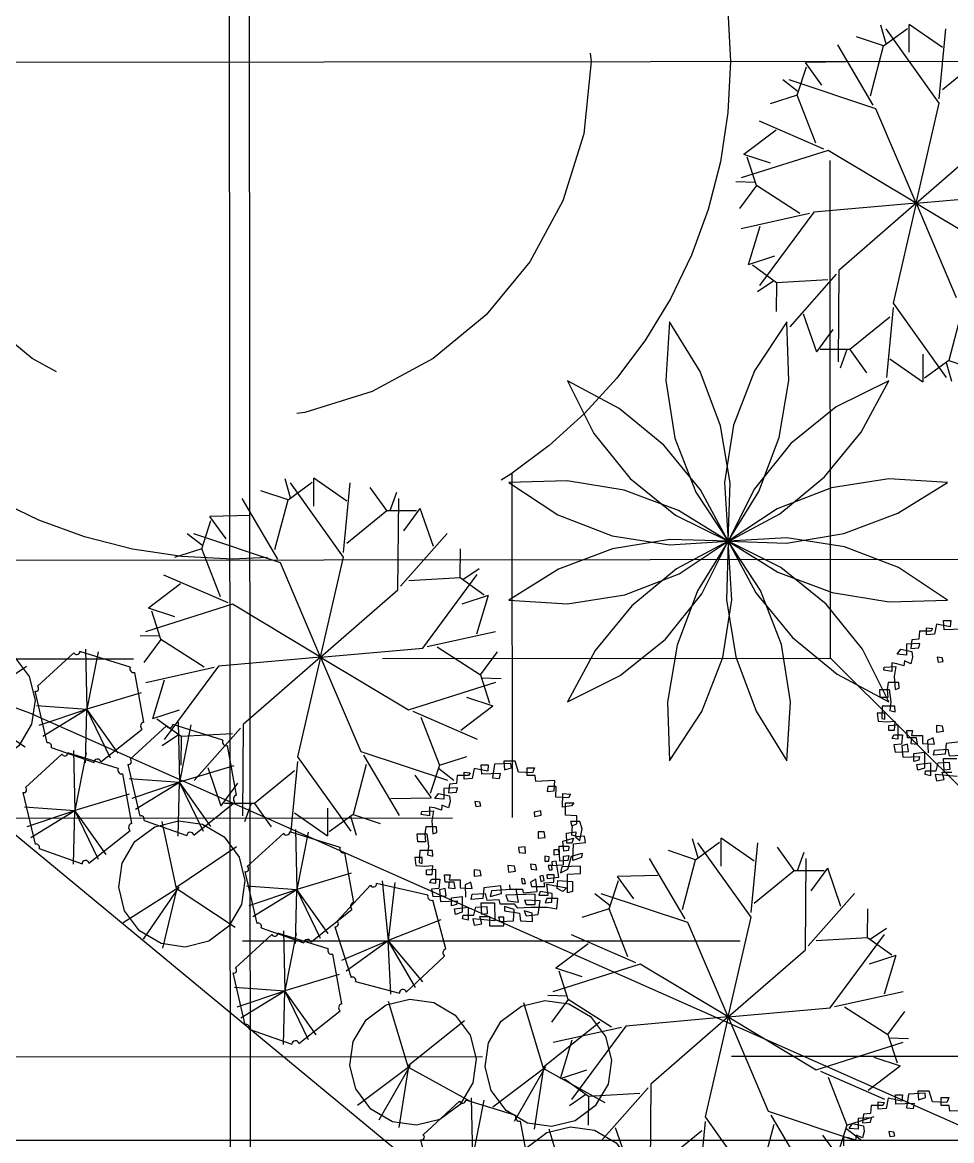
# Model space of a CAD drawing. Header units: millimetres. Extents: x 14950 to 15746, y 1103 to 1809.
# Drawn here: x 15441.23 to 15445.9, y 1471.96 to 1477.58 of the extents above; entities that cross this region are included whole.
import ezdxf
from ezdxf.xclip import XClip

# ---------------------------------------------------------------- set-up
doc = ezdxf.new("R2010")
doc.units = ezdxf.units.MM
doc.header["$LTSCALE"] = 10
doc.header["$MEASUREMENT"] = 0
doc.header["$XCLIPFRAME"] = 2
for name, pattern in [('CENTER', [2, 1.25, -0.25, 0.25, -0.25]), ('DASHED2', [0.375, 0.25, -0.125]), ('HIDDEN', [0.375, 0.25, -0.125])]:
    doc.linetypes.add(name, pattern=pattern)
for name, color, linetype in [('TN-CABL', 4, 'Continuous'), ('TZ-BASE', 253, 'Continuous'), ('TZ-CABL', 4, 'Continuous')]:
    doc.layers.add(name, color=color, linetype=linetype)
doc.linetypes.add('ZIGZAG', pattern='A,0.0001,-0.2,[131,ltypeshp.shx,S=0.2,R=0,X=-0.2,Y=0],-0.4,[131,ltypeshp.shx,S=0.2,R=180,X=0.2,Y=0],-0.2', length=0.8001)

# ---------------------------------------------------------------- blocks, each defined once
blk = doc.blocks.new('JD-DGHCDGH7DFXH')
at = {"layer": 'TZ-BASE'}
for p, q in [((404.9323, 7.355), (404.9446, -6.6411)), ((405.0322, 7.3551), (405.0446, -6.641)), ((396.7644, 2.3519), (408.3187, -7.2141)), ((408.2373, 0.4471), (408.2098, 0.5419)), ((408.2241, 0.4374), (408.3452, 0.5254)), ((408.5031, 0.149), (408.2365, 0.5224)), ((408.3534, 0.4056), (408.3534, 0.5454)), ((408.5195, 0.4296), (408.3534, 0.5454)), ((408.5031, 0.172), (408.5366, 0.5224)), ((408.2241, 0.4374), (408.0879, 0.4829)), ((408.1726, 0.1396), (407.9937, 0.4428)), ((408.1583, 0.1872), (408.2241, 0.4374)), ((408.0345, 0.3576), (407.832, 0.3537)), ((407.9141, 0.2406), (407.832, 0.3537)), ((408.5195, 0.2189), (408.7198, 0.3827)), ((407.7908, 0.1903), (407.8371, 0.3327)), ((407.7959, 0.2059), (407.7179, 0.2665)), ((408.1861, 0.1211), (407.7509, 0.2664)), ((407.7908, 0.1903), (407.6539, 0.1471)), ((407.8846, -0.0508), (407.7908, 0.1903)), ((408.3877, -0.3529), (408.1861, 0.1211)), ((408.3877, -0.3529), (408.5031, 0.149)), ((407.9242, -0.0809), (407.6012, 0.0593)), ((407.6843, 0.0143), (407.5228, -0.1078)), ((408.3877, -0.3529), (408.7761, -0.0147)), ((407.946, -0.088), (407.5085, -0.2261)), ((407.6557, -0.151), (407.5228, -0.1078)), ((408.3877, -0.3529), (407.946, -0.088)), ((407.5855, -0.2643), (407.5393, -0.1219)), ((407.5804, -0.2487), (407.4818, -0.2455)), ((407.5855, -0.2643), (407.5002, -0.3797)), ((407.8031, -0.4041), (407.5855, -0.2643)), ((408.3877, -0.3529), (408.9007, -0.3076)), ((408.3877, -0.3529), (407.8747, -0.3982)), ((408.3877, -0.3529), (407.9993, -0.691)), ((408.3877, -0.3529), (408.2722, -0.8548)), ((408.3877, -0.3529), (408.5893, -0.8268)), ((408.3877, -0.3529), (408.8293, -0.6178)), ((407.8528, -0.4053), (407.5092, -0.4817)), ((407.8747, -0.3982), (407.6019, -0.7671)), ((407.6028, -0.4692), (407.5439, -0.663)), ((407.6769, -0.6198), (407.5439, -0.663)), ((407.6866, -0.7527), (407.5655, -0.6647)), ((407.9857, -0.7096), (407.7527, -0.9734)), ((407.9993, -0.691), (407.9955, -1.1498)), ((407.6734, -0.743), (407.5917, -0.7985)), ((407.6866, -0.7527), (407.6854, -0.8962)), ((407.9449, -0.7379), (407.6866, -0.7527)), ((408.2722, -0.8777), (408.2387, -1.2282)), ((408.2722, -0.8548), (408.5388, -1.2282)), ((408.6171, -0.893), (408.5513, -1.1431)), ((407.8211, -0.9084), (407.8874, -1.0997)), ((408.2558, -0.9247), (408.0555, -1.0884)), ((407.9695, -0.9866), (407.8874, -1.0997)), ((408.0555, -1.0884), (407.9058, -1.0884)), ((408.0391, -1.0884), (408.0056, -1.1813)), ((408.0555, -1.0884), (408.1389, -1.2052)), ((408.4219, -1.1114), (408.4219, -1.2511)), ((408.2558, -1.1353), (408.4219, -1.2511)), ((408.5513, -1.1431), (408.4302, -1.2311)), ((408.538, -1.1528), (408.5655, -1.2476)), ((408.5513, -1.1431), (408.6874, -1.1886)), ((405.2467, -1.833), (405.2193, -1.7382)), ((405.3628, -1.8744), (405.3628, -1.7347)), ((405.5289, -1.8505), (405.3628, -1.7347)), ((405.2335, -1.8427), (405.0973, -1.7972)), ((405.2335, -1.8427), (405.3546, -1.7547)), ((405.5125, -2.131), (405.2459, -1.7576)), ((405.5125, -2.108), (405.546, -1.7576)), ((405.7292, -1.8974), (405.6458, -1.7806)), ((405.182, -2.1404), (405.0031, -1.8372)), ((405.1677, -2.0928), (405.2335, -1.8427)), ((405.7456, -1.8974), (405.7791, -1.8045)), ((405.7855, -2.2947), (405.7893, -1.836)), ((305.266, -2.2327), (699.9341, -1.8847)), ((405.5289, -2.0611), (405.7292, -1.8974)), ((405.7292, -1.8974), (405.8789, -1.8974)), ((405.8152, -1.9992), (405.8974, -1.8861)), ((405.9637, -2.0774), (405.8974, -1.8861)), ((404.8002, -2.0898), (404.8465, -1.9474)), ((405.0439, -1.9224), (404.8414, -1.9263)), ((404.9235, -2.0394), (404.8414, -1.9263)), ((404.8053, -2.0741), (404.7273, -2.0136)), ((405.1955, -2.159), (404.7603, -2.0136)), ((405.799, -2.2762), (406.0321, -2.0124)), ((404.8002, -2.0898), (404.6633, -2.133)), ((404.894, -2.3308), (404.8002, -2.0898)), ((405.3971, -2.6329), (405.5125, -2.131)), ((406.0981, -2.2331), (406.0993, -2.0896)), ((405.3971, -2.6329), (405.1955, -2.159)), ((406.1114, -2.2428), (406.1931, -2.1873)), ((404.9336, -2.3609), (404.6106, -2.2208)), ((405.8399, -2.2478), (406.0981, -2.2331)), ((405.9101, -2.5876), (406.1828, -2.2187)), ((406.0981, -2.2331), (406.2192, -2.3211)), ((404.6937, -2.2657), (404.5322, -2.3879)), ((405.3971, -2.6329), (405.7855, -2.2947)), ((406.1079, -2.366), (406.2408, -2.3228)), ((406.182, -2.5166), (406.2408, -2.3228)), ((404.9554, -2.368), (404.5179, -2.5062)), ((404.6651, -2.4311), (404.5322, -2.3879)), ((404.5949, -2.5443), (404.5487, -2.402)), ((405.3971, -2.6329), (404.9554, -2.368)), ((408.4905, -2.4675), (408.4804, -2.5181)), ((408.5588, -2.4819), (408.4905, -2.4675)), ((408.5259, -2.4494), (408.5613, -2.4494)), ((408.5285, -2.4964), (408.5259, -2.4494)), ((408.5613, -2.4494), (408.5588, -2.4819)), ((404.5899, -2.5287), (404.4912, -2.5256)), ((405.932, -2.5805), (406.2756, -2.5041)), ((408.4045, -2.5036), (408.402, -2.5434)), ((408.4627, -2.5036), (408.4045, -2.5036)), ((408.4399, -2.4855), (408.4703, -2.4892)), ((408.4399, -2.5217), (408.4399, -2.4855)), ((408.4804, -2.5181), (408.4399, -2.5217)), ((408.4703, -2.4892), (408.4627, -2.5036)), ((408.622, -2.4928), (408.5285, -2.4964)), ((404.5949, -2.5443), (404.5096, -2.6597)), ((404.8125, -2.6842), (404.5949, -2.5443)), ((405.9816, -2.5816), (406.1992, -2.7215)), ((408.407, -2.5651), (408.3387, -2.5687)), ((408.3387, -2.5687), (408.3387, -2.6229)), ((408.3666, -2.547), (408.3615, -2.5904)), ((408.402, -2.5434), (408.3666, -2.547)), ((408.402, -2.5867), (408.407, -2.5651)), ((404.1573, -2.6112), (403.9746, -2.7787)), ((404.4402, -2.6832), (404.1886, -2.605)), ((404.2166, -2.5929), (404.2233, -2.8942)), ((404.2802, -2.6061), (404.2233, -2.8942)), ((405.3971, -2.6329), (404.8841, -2.6782)), ((405.3971, -2.6329), (405.0087, -2.9711)), ((405.3971, -2.6329), (405.2816, -3.1348)), ((405.3971, -2.6329), (405.9101, -2.5876)), ((405.3971, -2.6329), (405.5987, -3.1068)), ((405.3971, -2.6329), (405.8387, -2.8978)), ((406.1992, -2.7215), (406.2846, -2.6061)), ((408.2932, -2.6193), (408.3109, -2.594)), ((408.3387, -2.6229), (408.2932, -2.6193)), ((408.3109, -2.594), (408.3666, -2.6048)), ((408.3615, -2.5904), (408.402, -2.5867)), ((408.3691, -2.6337), (408.3615, -2.6663)), ((408.3666, -2.6048), (408.3691, -2.6337)), ((408.5183, -2.6373), (408.493, -2.6337)), ((408.493, -2.6337), (408.4981, -2.659)), ((408.5234, -2.6554), (408.5183, -2.6373)), ((403.6199, -2.8813), (403.9205, -2.6783)), ((404.8622, -2.6853), (404.5186, -2.7618)), ((404.8841, -2.6782), (404.6113, -3.0472)), ((408.2249, -2.6988), (408.2275, -2.6843)), ((408.2275, -2.6843), (408.2856, -2.6807)), ((408.2907, -2.6663), (408.2654, -2.6627)), ((408.2654, -2.6627), (408.2654, -2.706)), ((408.2856, -2.6807), (408.278, -2.7313)), ((408.3261, -2.6771), (408.2907, -2.6663)), ((408.3286, -2.6518), (408.3261, -2.6771)), ((408.3615, -2.6663), (408.3286, -2.6518)), ((408.4981, -2.659), (408.5234, -2.6554)), ((404.5096, -2.9599), (404.4637, -2.7101)), ((404.6122, -2.7493), (404.5533, -2.9431)), ((406.1992, -2.7215), (406.2455, -2.8639)), ((406.2043, -2.7371), (406.303, -2.7403)), ((408.2654, -2.706), (408.2249, -2.6988)), ((408.278, -2.7313), (408.2831, -2.7964)), ((403.9623, -2.8047), (404.023, -3.0646)), ((405.8387, -2.8978), (406.2762, -2.7597)), ((408.2047, -2.7964), (408.2527, -2.7964)), ((408.2072, -2.8362), (408.2047, -2.7964)), ((408.2477, -2.7602), (408.2426, -2.7964)), ((408.2426, -2.7964), (408.2452, -2.8362)), ((408.3008, -2.7602), (408.2477, -2.7602)), ((408.2527, -2.7964), (408.2603, -2.8578)), ((408.2831, -2.7964), (408.3033, -2.7892)), ((408.3033, -2.7892), (408.3008, -2.7602)), ((404.4959, -2.8124), (404.2233, -2.8942)), ((406.129, -2.8348), (406.262, -2.878)), ((408.2452, -2.8362), (408.2072, -2.8362)), ((408.2603, -2.8578), (408.2553, -2.9012)), ((403.6223, -2.8916), (403.9133, -3.0833)), ((403.9344, -2.9129), (422.6982, -11.2342)), ((403.9701, -2.8762), (404.2233, -2.8942)), ((403.9841, -2.9748), (404.2233, -2.8942)), ((404.0017, -3.0303), (404.2233, -2.8942)), ((404.2163, -3.1649), (404.2233, -2.8942)), ((404.3801, -3.116), (404.2233, -2.8942)), ((404.3426, -3.1413), (404.2233, -2.8942)), ((404.6863, -2.8999), (404.5533, -2.9431)), ((405.8606, -2.9049), (406.1835, -3.0451)), ((406.1005, -3.0001), (406.262, -2.878)), ((408.192, -2.9157), (408.1971, -2.9554)), ((408.23, -2.9157), (408.192, -2.9157)), ((408.2173, -2.8795), (408.2148, -2.941)), ((408.2806, -2.8795), (408.2173, -2.8795)), ((408.23, -2.9446), (408.23, -2.9157)), ((408.2553, -2.9012), (408.2831, -2.9084)), ((408.2831, -2.9084), (408.2806, -2.8795)), ((404.696, -3.0327), (404.5749, -2.9448)), ((404.9061, -3.0506), (404.6545, -2.9725)), ((404.6825, -2.9604), (404.6892, -3.2617)), ((404.7461, -2.9736), (404.6892, -3.2617)), ((405.0087, -2.9711), (405.0049, -3.4299)), ((405.9001, -2.935), (405.994, -3.1761)), ((408.1971, -2.9554), (408.2426, -2.959)), ((408.2148, -2.941), (408.23, -2.9446)), ((408.2426, -2.959), (408.2806, -2.9554)), ((408.2502, -2.9771), (408.2957, -2.9735)), ((408.2502, -3.0024), (408.2502, -2.9771)), ((408.2806, -2.9554), (408.278, -3.0024)), ((408.2957, -2.9735), (408.2957, -3.0458)), ((408.5209, -2.9807), (408.4905, -2.9771)), ((408.4905, -2.9771), (408.4905, -3.0097)), ((404.294, -3.1598), (404.5003, -2.9947)), ((404.6232, -2.9787), (404.4405, -3.1462)), ((404.6828, -3.0231), (404.6011, -3.0786)), ((404.696, -3.0327), (404.6949, -3.1763)), ((404.9543, -3.018), (404.696, -3.0327)), ((404.9952, -2.9897), (404.7621, -3.2535)), ((408.278, -3.0024), (408.2502, -3.0024)), ((408.2679, -3.0422), (408.2755, -3.0241)), ((408.2755, -3.0241), (408.3185, -3.0241)), ((408.3185, -3.0241), (408.3135, -3.0711)), ((408.3413, -3.0024), (408.3691, -3.0024)), ((408.3438, -3.0386), (408.3413, -3.0024)), ((408.3691, -3.0024), (408.364, -3.0277)), ((408.364, -3.0277), (408.4197, -3.0277)), ((408.4197, -3.0277), (408.4197, -3.0675)), ((408.4905, -3.0097), (408.5259, -3.006)), ((408.5259, -3.006), (408.5209, -2.9807)), ((404.0444, -3.0866), (404.2591, -3.1627)), ((404.9755, -3.3274), (404.9296, -3.0776)), ((408.2957, -3.0458), (408.2679, -3.0422)), ((408.3135, -3.0711), (408.2755, -3.0747)), ((408.2755, -3.0747), (408.2831, -3.1109)), ((408.3438, -3.0711), (408.316, -3.0783)), ((408.316, -3.0783), (408.321, -3.1362)), ((408.3893, -3.0386), (408.3438, -3.0386)), ((408.3489, -3.1072), (408.3438, -3.0711)), ((408.364, -3.035), (408.3615, -3.0675)), ((408.3615, -3.0675), (408.3944, -3.0711)), ((408.3944, -3.0711), (408.3893, -3.0386)), ((408.4197, -3.0675), (408.4804, -3.0711)), ((408.4728, -3.0386), (408.445, -3.053)), ((408.445, -3.053), (408.4475, -3.1145)), ((408.4804, -3.0711), (408.4728, -3.0386)), ((408.5386, -3.0675), (408.5335, -3.1217)), ((408.6246, -3.0566), (408.5386, -3.0675)), ((404.0971, -3.1201), (403.9144, -3.2876)), ((404.3801, -3.1921), (404.1284, -3.1139)), ((404.1564, -3.1018), (404.1631, -3.4031)), ((404.22, -3.115), (404.1631, -3.4031)), ((405.2816, -3.1348), (405.5482, -3.5082)), ((405.5987, -3.1068), (406.0338, -3.2522)), ((405.6122, -3.1254), (405.7911, -3.4286)), ((405.994, -3.1761), (406.1308, -3.1329)), ((408.2831, -3.1109), (408.3489, -3.1072)), ((408.321, -3.1362), (408.4045, -3.1325)), ((408.3767, -3.1181), (408.4298, -3.1109)), ((408.3767, -3.1579), (408.3767, -3.1181)), ((408.4045, -3.1325), (408.402, -3.1506)), ((408.4298, -3.1109), (408.4298, -3.1904)), ((408.4753, -3.1253), (408.4804, -3.1)), ((408.5335, -3.1217), (408.4753, -3.1253)), ((408.4804, -3.1), (408.5462, -3.0964)), ((408.5259, -3.1434), (408.5917, -3.1434)), ((408.5285, -3.2012), (408.5259, -3.1434)), ((408.5462, -3.0964), (408.5538, -3.1289)), ((408.5538, -3.1289), (408.6145, -3.1253)), ((404.4282, -3.1722), (404.4889, -3.432)), ((404.9618, -3.1799), (404.6892, -3.2617)), ((404.8305, -3.1884), (404.8968, -3.3798)), ((405.2816, -3.1578), (405.2481, -3.5082)), ((405.6265, -3.173), (405.5607, -3.4232)), ((405.994, -3.1761), (405.9477, -3.3185)), ((405.9889, -3.1917), (406.0669, -3.2523)), ((406.1685, -3.1924), (406.1584, -3.243)), ((406.2368, -3.2069), (406.1685, -3.1924)), ((406.2039, -3.1743), (406.2393, -3.1743)), ((406.2064, -3.2213), (406.2039, -3.1743)), ((406.2393, -3.1743), (406.2368, -3.2069)), ((406.2696, -3.1707), (406.2595, -3.2394)), ((406.3531, -3.1671), (406.2696, -3.1707)), ((406.3177, -3.1563), (406.3202, -3.1996)), ((406.3734, -3.1563), (406.3177, -3.1563)), ((406.3202, -3.1996), (406.3556, -3.1888)), ((406.3556, -3.1888), (406.3531, -3.1671)), ((406.3911, -3.2105), (406.3734, -3.1563)), ((406.4341, -3.1888), (406.472, -3.1888)), ((406.4341, -3.2286), (406.4341, -3.1888)), ((406.472, -3.1888), (406.4619, -3.2141)), ((408.402, -3.1506), (408.3767, -3.1579)), ((408.3919, -3.1723), (408.4602, -3.1651)), ((408.3969, -3.2012), (408.3919, -3.1723)), ((408.4298, -3.1904), (408.3969, -3.2012)), ((408.4602, -3.1651), (408.4602, -3.2301)), ((408.488, -3.2048), (408.4981, -3.1651)), ((408.4981, -3.1651), (408.5538, -3.1615)), ((408.5563, -3.1976), (408.5285, -3.2012)), ((408.5538, -3.1615), (408.5563, -3.1976)), ((404.4494, -3.4688), (404.4036, -3.219)), ((404.436, -3.2437), (404.6892, -3.2617)), ((405.2652, -3.2047), (405.0649, -3.3685)), ((405.8706, -3.2264), (405.9528, -3.3395)), ((406.0825, -3.2286), (406.0799, -3.2683)), ((406.1406, -3.2286), (406.0825, -3.2286)), ((406.1179, -3.2105), (406.1482, -3.2141)), ((406.1179, -3.2466), (406.1179, -3.2105)), ((406.1584, -3.243), (406.1179, -3.2466)), ((406.1482, -3.2141), (406.1406, -3.2286)), ((406.3, -3.2177), (406.2064, -3.2213)), ((406.2595, -3.2394), (406.2949, -3.243)), ((406.2949, -3.243), (406.3, -3.2177)), ((406.4619, -3.2141), (406.3911, -3.2105)), ((406.4745, -3.2286), (406.4341, -3.2286)), ((406.4771, -3.2575), (406.4745, -3.2286)), ((406.5732, -3.2539), (406.4771, -3.2575)), ((406.5707, -3.3045), (406.5732, -3.2539)), ((408.4323, -3.2229), (408.4349, -3.2048)), ((408.4602, -3.2301), (408.4323, -3.2229)), ((408.4349, -3.2048), (408.488, -3.2048)), ((408.4829, -3.2229), (408.4905, -3.2554)), ((408.5942, -3.2338), (408.4829, -3.2229)), ((408.4905, -3.2554), (408.5285, -3.2482)), ((408.5183, -3.2121), (408.5664, -3.2121)), ((408.5285, -3.2482), (408.5183, -3.2121)), ((403.9022, -3.3136), (403.9628, -3.5735)), ((404.45, -3.3422), (404.6892, -3.2617)), ((404.4676, -3.3978), (404.6892, -3.2617)), ((404.6822, -3.5323), (404.6892, -3.2617)), ((404.846, -3.4835), (404.6892, -3.2617)), ((404.8085, -3.5088), (404.6892, -3.2617)), ((404.979, -3.2667), (404.8968, -3.3798)), ((406.085, -3.29), (406.0167, -3.2936)), ((406.0167, -3.2936), (406.0167, -3.3478)), ((406.0445, -3.2719), (406.0395, -3.3153)), ((406.0395, -3.3153), (406.0799, -3.3117)), ((406.0799, -3.2683), (406.0445, -3.2719)), ((406.0799, -3.3117), (406.085, -3.29)), ((406.5378, -3.2828), (406.5352, -3.3081)), ((406.5352, -3.3081), (406.5707, -3.3045)), ((406.5808, -3.2828), (406.5378, -3.2828)), ((406.5782, -3.337), (406.5808, -3.2828)), ((404.4357, -3.3213), (404.1631, -3.4031)), ((404.7599, -3.5272), (404.9662, -3.3622)), ((405.0649, -3.3685), (404.9152, -3.3685)), ((405.0485, -3.3685), (405.015, -3.4613)), ((405.0649, -3.3685), (405.1483, -3.4853)), ((405.7503, -3.3434), (405.9528, -3.3395)), ((405.9712, -3.3442), (405.9889, -3.3189)), ((406.0167, -3.3478), (405.9712, -3.3442)), ((405.9889, -3.3189), (406.0445, -3.3298)), ((406.0471, -3.3587), (406.0395, -3.3912)), ((406.0445, -3.3298), (406.0471, -3.3587)), ((406.1963, -3.3623), (406.171, -3.3587)), ((406.171, -3.3587), (406.1761, -3.384)), ((406.2014, -3.3804), (406.1963, -3.3623)), ((406.6415, -3.3406), (406.5782, -3.337)), ((406.6111, -3.3876), (406.6137, -3.3189)), ((406.6137, -3.3189), (406.6516, -3.3225)), ((406.6263, -3.3659), (406.6693, -3.3659)), ((406.6263, -3.4274), (406.6263, -3.3659)), ((406.6516, -3.3225), (406.6415, -3.3406)), ((406.6693, -3.3659), (406.6567, -3.3804)), ((403.9099, -3.3851), (404.1631, -3.4031)), ((403.9239, -3.4837), (404.1631, -3.4031)), ((403.9415, -3.5392), (404.1631, -3.4031)), ((404.1561, -3.6738), (404.1631, -3.4031)), ((404.3199, -3.6249), (404.1631, -3.4031)), ((404.2825, -3.6502), (404.1631, -3.4031)), ((405.2652, -3.4154), (405.4313, -3.5312)), ((405.4313, -3.3914), (405.4313, -3.5312)), ((405.5607, -3.4232), (405.4396, -3.5112)), ((405.5607, -3.4232), (405.6968, -3.4687)), ((405.9029, -3.4237), (405.9054, -3.4093)), ((405.9433, -3.431), (405.9029, -3.4237)), ((405.9054, -3.4093), (405.9636, -3.4057)), ((405.9686, -3.3912), (405.9433, -3.3876)), ((405.9433, -3.3876), (405.9433, -3.431)), ((405.9636, -3.4057), (405.956, -3.4563)), ((406.0041, -3.4021), (405.9686, -3.3912)), ((406.0066, -3.3768), (406.0041, -3.4021)), ((406.0395, -3.3912), (406.0066, -3.3768)), ((406.1761, -3.384), (406.2014, -3.3804)), ((406.5024, -3.4057), (406.4695, -3.4129)), ((406.4695, -3.4129), (406.472, -3.4346)), ((406.5049, -3.4274), (406.5024, -3.4057)), ((406.6567, -3.3804), (406.6111, -3.3876)), ((404.5103, -3.4541), (404.725, -3.5302)), ((404.6735, -3.7951), (404.6016, -3.46)), ((405.5474, -3.4329), (405.5749, -3.5277)), ((405.956, -3.4563), (405.9611, -3.5213)), ((406.472, -3.4346), (406.5049, -3.4274)), ((406.6845, -3.431), (406.6263, -3.4274)), ((406.6516, -3.4599), (406.6592, -3.4816)), ((406.6997, -3.4599), (406.6516, -3.4599)), ((406.6592, -3.4816), (406.6845, -3.4707)), ((406.6592, -3.5286), (406.6617, -3.478)), ((406.6845, -3.4707), (406.6845, -3.431)), ((406.7098, -3.496), (406.6997, -3.4599)), ((404.2338, -3.6687), (404.4401, -3.5036)), ((405.2117, -3.5176), (405.029, -3.6851)), ((405.4946, -3.5896), (405.243, -3.5115)), ((405.271, -3.4993), (405.2777, -3.8006)), ((405.3346, -3.5125), (405.2777, -3.8006)), ((405.8826, -3.5213), (405.9307, -3.5213)), ((405.8852, -3.5611), (405.8826, -3.5213)), ((405.9256, -3.4852), (405.9206, -3.5213)), ((405.9206, -3.5213), (405.9231, -3.5611)), ((405.9788, -3.4852), (405.9256, -3.4852)), ((405.9307, -3.5213), (405.9383, -3.5828)), ((405.9611, -3.5213), (405.9813, -3.5141)), ((405.9813, -3.5141), (405.9788, -3.4852)), ((406.5201, -3.5105), (406.4897, -3.5105)), ((406.4897, -3.5105), (406.4897, -3.543)), ((406.5251, -3.5394), (406.5201, -3.5105)), ((406.6314, -3.5177), (406.6794, -3.5105)), ((406.6339, -3.5683), (406.6314, -3.5177)), ((406.6769, -3.5322), (406.6592, -3.5286)), ((406.6794, -3.5105), (406.6769, -3.5322)), ((406.7224, -3.5322), (406.6769, -3.5358)), ((406.6769, -3.5358), (406.6997, -3.5539)), ((406.6997, -3.5539), (406.7098, -3.496)), ((406.7275, -3.5647), (406.7224, -3.5322)), ((403.9843, -3.5955), (404.1989, -3.6716)), ((404.6744, -3.7877), (404.9749, -3.5847)), ((405.9231, -3.5611), (405.8852, -3.5611)), ((405.9383, -3.5828), (405.9332, -3.6262)), ((406.4239, -3.5864), (406.3911, -3.59)), ((406.3911, -3.59), (406.3936, -3.6153)), ((406.4265, -3.6189), (406.4239, -3.5864)), ((406.4897, -3.543), (406.5251, -3.5394)), ((406.5959, -3.5828), (406.644, -3.5828)), ((406.5985, -3.6587), (406.5959, -3.5828)), ((406.6137, -3.5575), (406.6668, -3.543)), ((406.6187, -3.6081), (406.6137, -3.5575)), ((406.6592, -3.5683), (406.6339, -3.5683)), ((406.644, -3.5828), (406.6415, -3.6045)), ((406.6668, -3.543), (406.6592, -3.5683)), ((406.6642, -3.6551), (406.6668, -3.5719)), ((406.6668, -3.5719), (406.7275, -3.5647)), ((407.2929, -3.6413), (407.2654, -3.5465)), ((407.2797, -3.651), (407.4008, -3.563)), ((407.5587, -3.9394), (407.2921, -3.566)), ((407.409, -3.6828), (407.409, -3.543)), ((407.5751, -3.6588), (407.409, -3.543)), ((407.5587, -3.9164), (407.5922, -3.566)), ((407.7754, -3.7058), (407.692, -3.5889)), ((405.564, -3.8663), (405.5182, -3.6165)), ((405.87, -3.6406), (405.8751, -3.6804)), ((405.9079, -3.6406), (405.87, -3.6406)), ((405.8953, -3.6045), (405.8928, -3.6659)), ((405.9585, -3.6045), (405.8953, -3.6045)), ((405.9079, -3.6695), (405.9079, -3.6406)), ((405.9332, -3.6262), (405.9611, -3.6334)), ((405.9611, -3.6334), (405.9585, -3.6045)), ((406.3936, -3.6153), (406.4265, -3.6189)), ((406.5454, -3.637), (406.5226, -3.6334)), ((406.5226, -3.6334), (406.5226, -3.6587)), ((406.5428, -3.6587), (406.5454, -3.637)), ((406.5934, -3.6009), (406.5681, -3.6009)), ((406.5681, -3.6009), (406.5681, -3.6262)), ((406.5681, -3.6262), (406.5959, -3.6225)), ((406.5959, -3.6225), (406.5934, -3.6009)), ((406.6162, -3.6334), (406.644, -3.6298)), ((406.6162, -3.6768), (406.6162, -3.6334)), ((406.6415, -3.6045), (406.6187, -3.6081)), ((406.644, -3.6298), (406.6389, -3.6551)), ((406.6389, -3.6985), (406.6567, -3.6334)), ((406.6567, -3.6334), (406.7098, -3.6189)), ((406.7072, -3.6406), (406.6642, -3.6551)), ((406.7098, -3.6189), (406.7072, -3.6406)), ((407.2282, -3.9488), (407.0493, -3.6456)), ((407.2797, -3.651), (407.1435, -3.6055)), ((407.2139, -3.9012), (407.2797, -3.651)), ((407.7918, -3.7058), (407.8253, -3.6129)), ((407.8317, -4.1031), (407.8355, -3.6443)), ((405.8751, -3.6804), (405.9206, -3.684)), ((405.8928, -3.6659), (405.9079, -3.6695)), ((405.9206, -3.684), (405.9585, -3.6804)), ((405.9282, -3.7021), (405.9737, -3.6985)), ((405.9282, -3.7274), (405.9282, -3.7021)), ((405.9585, -3.6804), (405.956, -3.7274)), ((405.9737, -3.6985), (405.9737, -3.7707)), ((406.1988, -3.7057), (406.1685, -3.7021)), ((406.1685, -3.7021), (406.1685, -3.7346)), ((406.2039, -3.731), (406.1988, -3.7057)), ((406.3708, -3.684), (406.3379, -3.6804)), ((406.3379, -3.6804), (406.3405, -3.7129)), ((406.3759, -3.7093), (406.3708, -3.684)), ((406.4771, -3.6768), (406.4518, -3.6731)), ((406.4518, -3.6731), (406.4543, -3.6985)), ((406.4543, -3.6985), (406.4821, -3.7021)), ((406.4821, -3.7021), (406.4771, -3.6768)), ((406.5226, -3.6587), (406.5428, -3.6587)), ((406.558, -3.6804), (406.5403, -3.6804)), ((406.5403, -3.6804), (406.5454, -3.7021)), ((406.5454, -3.7021), (406.5605, -3.7021)), ((406.5808, -3.6587), (406.558, -3.6623)), ((406.558, -3.6623), (406.5605, -3.6804)), ((406.5605, -3.7021), (406.558, -3.6804)), ((406.5605, -3.6804), (406.6162, -3.6768)), ((406.5934, -3.7382), (406.5808, -3.6587)), ((406.6389, -3.6551), (406.5985, -3.6587)), ((406.6086, -3.6876), (406.601, -3.7165)), ((406.601, -3.7165), (406.6389, -3.6985)), ((406.7022, -3.684), (406.6086, -3.6876)), ((406.7022, -3.7201), (406.7022, -3.684)), ((407.5751, -3.8695), (407.7754, -3.7058)), ((407.7754, -3.7058), (407.9251, -3.7058)), ((407.8614, -3.8075), (407.9436, -3.6944)), ((408.0099, -3.8858), (407.9436, -3.6944)), ((405.0168, -3.7112), (405.0774, -3.971)), ((405.5503, -3.7188), (405.2777, -3.8006)), ((405.7054, -3.7568), (405.7359, -4.0566)), ((405.956, -3.7274), (405.9282, -3.7274)), ((405.9459, -3.7671), (405.9535, -3.7491)), ((405.9535, -3.7491), (405.9965, -3.7491)), ((405.9965, -3.7491), (405.9914, -3.796)), ((406.0192, -3.7274), (406.0471, -3.7274)), ((406.0218, -3.7635), (406.0192, -3.7274)), ((406.0673, -3.7635), (406.0218, -3.7635)), ((406.042, -3.7599), (406.0395, -3.7924)), ((406.0471, -3.7274), (406.042, -3.7527)), ((406.042, -3.7527), (406.0976, -3.7527)), ((406.0723, -3.796), (406.0673, -3.7635)), ((406.0976, -3.7527), (406.0976, -3.7924)), ((406.1508, -3.7635), (406.1229, -3.778)), ((406.1584, -3.796), (406.1508, -3.7635)), ((406.1685, -3.7346), (406.2039, -3.731)), ((406.3405, -3.7129), (406.3759, -3.7093)), ((406.4214, -3.7491), (406.4062, -3.7454)), ((406.4062, -3.7454), (406.4088, -3.7707)), ((406.4265, -3.7707), (406.4214, -3.7491)), ((406.4771, -3.7491), (406.4518, -3.7635)), ((406.4518, -3.7635), (406.4568, -3.7852)), ((406.4847, -3.8105), (406.4771, -3.7491)), ((406.515, -3.731), (406.4973, -3.7346)), ((406.4973, -3.7346), (406.5024, -3.7599)), ((406.5024, -3.7599), (406.5201, -3.7563)), ((406.5201, -3.7563), (406.515, -3.731)), ((406.5201, -3.7671), (406.5681, -3.7635)), ((406.5327, -3.7274), (406.5352, -3.7454)), ((406.5707, -3.7274), (406.5327, -3.7274)), ((406.5352, -3.7454), (406.5934, -3.7382)), ((406.5681, -3.7635), (406.5707, -3.7274)), ((406.5858, -3.796), (406.5884, -3.7563)), ((406.5884, -3.7563), (406.6617, -3.7599)), ((406.6364, -3.7238), (406.7022, -3.7201)), ((406.6364, -3.8177), (406.6364, -3.7238)), ((406.6617, -3.7599), (406.6617, -3.8105)), ((406.8464, -3.8981), (406.8927, -3.7557)), ((407.0901, -3.7308), (406.8876, -3.7347)), ((406.9697, -3.8478), (406.8876, -3.7347)), ((404.6808, -3.7934), (404.4048, -3.9687)), ((404.6849, -3.7888), (404.5057, -4.0498)), ((404.6727, -3.8026), (404.6036, -4.0953)), ((404.6767, -3.798), (404.9677, -3.9897)), ((405.0245, -3.7826), (405.2777, -3.8006)), ((405.0385, -3.8812), (405.2777, -3.8006)), ((405.0561, -3.9367), (405.2777, -3.8006)), ((405.2707, -4.0713), (405.2777, -3.8006)), ((405.4345, -4.0224), (405.2777, -3.8006)), ((405.397, -4.0477), (405.2777, -3.8006)), ((405.6478, -3.7797), (405.4789, -3.9611)), ((405.9355, -3.8291), (405.6785, -3.7711)), ((405.7699, -3.765), (405.7359, -4.0566)), ((405.9737, -3.7707), (405.9459, -3.7671)), ((405.9914, -3.796), (405.9535, -3.7997)), ((405.9535, -3.7997), (405.9611, -3.8358)), ((406.0218, -3.796), (405.9939, -3.8033)), ((405.9939, -3.8033), (405.999, -3.8611)), ((406.0268, -3.8322), (406.0218, -3.796)), ((406.0395, -3.7924), (406.0723, -3.796)), ((406.0976, -3.7924), (406.1584, -3.796)), ((406.1229, -3.778), (406.1255, -3.8394)), ((406.2165, -3.7924), (406.2115, -3.8466)), ((406.3025, -3.7816), (406.2165, -3.7924)), ((406.2545, -3.8069), (406.2494, -3.8358)), ((406.3784, -3.7997), (406.2545, -3.8069)), ((406.3051, -3.8213), (406.3025, -3.7816)), ((406.3455, -3.778), (406.3481, -3.7997)), ((406.3481, -3.7997), (406.4113, -3.7997)), ((406.3911, -3.8647), (406.3784, -3.7997)), ((406.4088, -3.7707), (406.4265, -3.7707)), ((406.4113, -3.7997), (406.4138, -3.8177)), ((406.4138, -3.8177), (406.4847, -3.8105)), ((406.4568, -3.7852), (406.5226, -3.7852)), ((406.4998, -3.8105), (406.4922, -3.8286)), ((406.5605, -3.8213), (406.4998, -3.8105)), ((406.5226, -3.7852), (406.5201, -3.7671)), ((406.5327, -3.7744), (406.6314, -3.7924)), ((406.5403, -3.8286), (406.5327, -3.7744)), ((406.6137, -3.8105), (406.5858, -3.796)), ((406.6314, -3.7924), (406.6137, -3.8105)), ((406.6617, -3.8105), (406.6364, -3.8177)), ((406.0265, -4.0995), (405.961, -3.8541)), ((405.9611, -3.8358), (406.0268, -3.8322)), ((405.999, -3.8611), (406.0825, -3.8575)), ((406.0546, -3.843), (406.1078, -3.8358)), ((406.0546, -3.8828), (406.0546, -3.843)), ((406.0799, -3.8756), (406.0546, -3.8828)), ((406.0825, -3.8575), (406.0799, -3.8756)), ((406.1078, -3.8358), (406.1078, -3.9153)), ((406.1533, -3.8503), (406.1584, -3.825)), ((406.2115, -3.8466), (406.1533, -3.8503)), ((406.1584, -3.825), (406.2241, -3.8213)), ((406.2039, -3.8683), (406.2696, -3.8683)), ((406.2064, -3.9262), (406.2039, -3.8683)), ((406.2241, -3.8213), (406.2317, -3.8539)), ((406.2317, -3.8539), (406.2924, -3.8503)), ((406.2494, -3.8358), (406.3051, -3.8213)), ((406.2696, -3.8683), (406.2722, -3.9587)), ((406.2924, -3.8503), (406.2975, -3.872)), ((406.2975, -3.872), (406.3683, -3.872)), ((406.4745, -3.825), (406.3278, -3.8286)), ((406.3278, -3.8286), (406.3379, -3.8575)), ((406.3379, -3.8575), (406.3911, -3.8647)), ((406.3683, -3.872), (406.3835, -3.8936)), ((406.4214, -3.8539), (406.429, -3.8756)), ((406.4998, -3.8575), (406.4214, -3.8539)), ((406.429, -3.8756), (406.4745, -3.8756)), ((406.4745, -3.8756), (406.4745, -3.825)), ((406.4897, -3.9262), (406.4998, -3.8575)), ((406.4922, -3.8286), (406.5403, -3.8286)), ((406.5327, -3.8466), (406.5251, -3.8683)), ((406.5251, -3.8683), (406.558, -3.8647)), ((406.5884, -3.8466), (406.5327, -3.8466)), ((406.558, -3.8647), (406.5605, -3.8213)), ((406.5833, -3.8973), (406.5884, -3.8466)), ((406.8515, -3.8825), (406.7735, -3.8219)), ((407.2417, -3.9674), (406.8065, -3.822)), ((407.8452, -4.0845), (408.0783, -3.8207)), ((405.3484, -4.0662), (405.5547, -3.9012)), ((406.0698, -3.8973), (406.1381, -3.89)), ((406.0749, -3.9262), (406.0698, -3.8973)), ((406.1078, -3.9153), (406.0749, -3.9262)), ((406.1103, -3.9479), (406.1128, -3.9298)), ((406.1128, -3.9298), (406.1659, -3.9298)), ((406.1381, -3.89), (406.1381, -3.9551)), ((406.1659, -3.9298), (406.1761, -3.89)), ((406.1761, -3.89), (406.2317, -3.8864)), ((406.2342, -3.9226), (406.2064, -3.9262)), ((406.2317, -3.8864), (406.2342, -3.9226)), ((406.3202, -3.8864), (406.3202, -3.9081)), ((406.3683, -3.9009), (406.3202, -3.8864)), ((406.3202, -3.9081), (406.3961, -3.9189)), ((406.3658, -3.9587), (406.3683, -3.9009)), ((406.3835, -3.8936), (406.4543, -3.89)), ((406.3961, -3.9189), (406.4012, -3.9587)), ((406.4189, -3.9081), (406.429, -3.9334)), ((406.4594, -3.9189), (406.4189, -3.9081)), ((406.429, -3.9334), (406.4897, -3.9262)), ((406.4543, -3.89), (406.5352, -3.89)), ((406.4619, -3.9623), (406.4594, -3.9189)), ((406.5352, -3.89), (406.5833, -3.8973)), ((406.8464, -3.8981), (406.7095, -3.9413)), ((406.9402, -4.1392), (406.8464, -3.8981)), ((408.1443, -4.0415), (408.1455, -3.8979)), ((405.4687, -3.988), (405.5497, -4.2423)), ((406.0012, -3.9536), (405.7359, -4.0566)), ((406.1381, -3.9551), (406.1103, -3.9479)), ((406.1609, -3.9479), (406.1685, -3.9804)), ((406.2722, -3.9587), (406.1609, -3.9479)), ((406.1685, -3.9804), (406.2064, -3.9732)), ((406.1963, -3.937), (406.2444, -3.937)), ((406.2064, -3.9732), (406.1963, -3.937)), ((406.2444, -3.937), (406.2444, -3.984)), ((406.2444, -3.984), (406.3177, -3.984)), ((406.2899, -3.9406), (406.2975, -3.9623)), ((406.3177, -3.9406), (406.2899, -3.9406)), ((406.2975, -3.9623), (406.3658, -3.9587)), ((406.3177, -3.984), (406.3177, -3.9406)), ((406.4012, -3.9587), (406.4619, -3.9623)), ((407.4433, -4.4413), (407.2417, -3.9674)), ((407.4433, -4.4413), (407.5587, -3.9394)), ((405.1515, -4.0265), (404.9689, -4.194)), ((405.0989, -3.993), (405.3135, -4.0691)), ((405.4345, -4.0985), (405.1828, -4.0204)), ((405.2108, -4.0082), (405.2176, -4.3095)), ((405.2744, -4.0214), (405.2176, -4.3095)), ((406.9798, -4.1693), (406.6568, -4.0291)), ((407.8861, -4.0562), (408.1443, -4.0415)), ((407.9563, -4.396), (408.229, -4.0271)), ((408.1443, -4.0415), (408.2654, -4.1295)), ((408.1576, -4.0511), (408.2393, -3.9957)), ((405.4821, -4.0587), (405.7359, -4.0566)), ((405.5038, -4.1558), (405.7359, -4.0566)), ((405.5257, -4.2098), (405.7359, -4.0566)), ((405.9097, -4.2654), (405.7359, -4.0566)), ((405.8743, -4.2935), (405.7359, -4.0566)), ((405.7502, -4.327), (405.7359, -4.0566)), ((406.7399, -4.0741), (406.5784, -4.1963)), ((405.5039, -4.3752), (405.458, -4.1254)), ((405.8273, -4.3158), (406.02, -4.135)), ((407.4433, -4.4413), (407.8317, -4.1031)), ((408.1541, -4.1743), (408.287, -4.1311)), ((408.2282, -4.3249), (408.287, -4.1311)), ((407.0016, -4.1764), (406.5641, -4.3145)), ((406.7113, -4.2395), (406.5784, -4.1963)), ((406.6411, -4.3527), (406.5949, -4.2103)), ((407.4433, -4.4413), (407.0016, -4.1764)), ((404.9566, -4.2201), (405.0173, -4.4799)), ((405.4902, -4.2277), (405.2176, -4.3095)), ((405.5728, -4.2625), (405.7927, -4.3215)), ((404.9644, -4.2915), (405.2176, -4.3095)), ((404.9784, -4.3901), (405.2176, -4.3095)), ((404.9959, -4.4456), (405.2176, -4.3095)), ((405.2105, -4.5802), (405.2176, -4.3095)), ((405.3743, -4.5313), (405.2176, -4.3095)), ((405.3369, -4.5566), (405.2176, -4.3095)), ((407.9781, -4.3889), (408.3218, -4.3125)), ((405.8364, -4.6925), (405.7383, -4.3641)), ((406.5156, -4.6994), (406.4175, -4.3709)), ((406.636, -4.3371), (406.5374, -4.3339)), ((406.6411, -4.3527), (406.5558, -4.4681)), ((406.8587, -4.4926), (406.6411, -4.3527)), ((405.2882, -4.5751), (405.4946, -4.4101)), ((407.4433, -4.4413), (407.9563, -4.396)), ((408.0278, -4.39), (408.2454, -4.5299)), ((408.2454, -4.5299), (408.3308, -4.4145)), ((405.8367, -4.685), (406.1203, -4.4589)), ((406.5159, -4.6919), (406.7995, -4.4658)), ((406.9084, -4.4937), (406.5648, -4.5701)), ((406.9303, -4.4866), (406.6575, -4.8555)), ((407.4433, -4.4413), (406.9303, -4.4866)), ((407.4433, -4.4413), (407.0549, -4.7795)), ((407.4433, -4.4413), (407.3278, -4.9432)), ((407.4433, -4.4413), (407.6449, -4.9152)), ((407.4433, -4.4413), (407.8849, -4.7062)), ((405.0387, -4.5019), (405.2533, -4.578)), ((408.2454, -4.5299), (408.2917, -4.6723)), ((408.2505, -4.5455), (408.3492, -4.5486)), ((406.6584, -4.5576), (406.5995, -4.7514)), ((407.8849, -4.7062), (408.3224, -4.568)), ((408.1752, -4.6431), (408.3082, -4.6863)), ((405.8435, -4.6902), (405.5822, -4.8867)), ((405.8473, -4.6853), (405.6892, -4.9596)), ((405.8361, -4.7), (405.7904, -4.9973)), ((405.8398, -4.6951), (406.145, -4.8633)), ((406.5227, -4.697), (406.2614, -4.8936)), ((406.5264, -4.6921), (406.3684, -4.9665)), ((406.5153, -4.7069), (406.4696, -5.0041)), ((406.519, -4.702), (406.8242, -4.8701)), ((406.7325, -4.7082), (406.5995, -4.7514)), ((407.9068, -4.7133), (408.2297, -4.8534)), ((408.1467, -4.8085), (408.3082, -4.6863)), ((406.7422, -4.8411), (406.6211, -4.7531)), ((407.9463, -4.7434), (408.0402, -4.9845)), ((406.729, -4.8314), (406.6473, -4.8869)), ((407.0005, -4.8264), (406.7422, -4.8411)), ((407.0413, -4.798), (406.8083, -5.0619)), ((407.0549, -4.7795), (407.0511, -5.2382)), ((408.3491, -4.8282), (408.3389, -4.8969)), ((408.4325, -4.8246), (408.3491, -4.8282)), ((408.3971, -4.8138), (408.3996, -4.8571)), ((408.4528, -4.8138), (408.3971, -4.8138)), ((408.4351, -4.8463), (408.4325, -4.8246)), ((408.4705, -4.868), (408.4528, -4.8138)), ((406.0945, -4.865), (405.9118, -5.0325)), ((406.3774, -4.9369), (406.1258, -4.8588)), ((406.1538, -4.8467), (406.1605, -5.148)), ((406.2174, -4.8599), (406.1605, -5.148)), ((406.7422, -4.8411), (406.741, -4.9846)), ((408.1619, -4.8861), (408.1593, -4.9258)), ((408.2201, -4.8861), (408.1619, -4.8861)), ((408.1973, -4.868), (408.2276, -4.8716)), ((408.1973, -4.9041), (408.1973, -4.868)), ((408.2276, -4.8716), (408.2201, -4.8861)), ((408.2479, -4.8499), (408.2378, -4.9005)), ((408.3162, -4.8644), (408.2479, -4.8499)), ((408.2833, -4.8318), (408.3187, -4.8318)), ((408.2858, -4.8788), (408.2833, -4.8318)), ((408.3794, -4.8752), (408.2858, -4.8788)), ((408.3187, -4.8318), (408.3162, -4.8644)), ((408.3744, -4.9005), (408.3794, -4.8752)), ((408.3996, -4.8571), (408.4351, -4.8463)), ((408.5413, -4.8716), (408.4705, -4.868)), ((408.5135, -4.8463), (408.5514, -4.8463)), ((408.5135, -4.8861), (408.5135, -4.8463)), ((408.5539, -4.8861), (408.5135, -4.8861)), ((408.5514, -4.8463), (408.5413, -4.8716)), ((408.5565, -4.915), (408.5539, -4.8861)), ((407.3278, -4.9432), (407.5944, -5.3166)), ((407.6449, -4.9152), (408.08, -5.0606)), ((407.6584, -4.9338), (407.8373, -5.237)), ((408.0402, -4.9845), (408.177, -4.9412)), ((408.1239, -4.9294), (408.1189, -4.9728)), ((408.1593, -4.9258), (408.1239, -4.9294)), ((408.2378, -4.9005), (408.1973, -4.9041)), ((408.3389, -4.8969), (408.3744, -4.9005)), ((408.6526, -4.9114), (408.5565, -4.915)), ((406.4468, -5.2137), (406.4009, -4.9639)), ((406.8767, -4.9968), (406.943, -5.1881)), ((407.3278, -4.9662), (407.2943, -5.3166)), ((407.6727, -4.9814), (407.6069, -5.2316)), ((408.0402, -4.9845), (407.9939, -5.1268)), ((408.0351, -5.0001), (408.1131, -5.0606)), ((408.0506, -5.0017), (408.0683, -4.9764)), ((408.0683, -4.9764), (408.1239, -4.9873)), ((408.1644, -4.9475), (408.0961, -4.9511)), ((408.0961, -4.9511), (408.0961, -5.0053)), ((408.1189, -4.9728), (408.1593, -4.9692)), ((408.1239, -4.9873), (408.1265, -5.0162)), ((408.1593, -4.9692), (408.1644, -4.9475)), ((406.6435, -5.334), (406.5454, -5.0056)), ((407.3114, -5.0131), (407.1111, -5.1768)), ((407.9168, -5.0348), (407.999, -5.1479)), ((408.0481, -5.0487), (408.0228, -5.0451)), ((408.0228, -5.0451), (408.0228, -5.0885)), ((408.0835, -5.0596), (408.0481, -5.0487)), ((408.0961, -5.0053), (408.0506, -5.0017)), ((408.086, -5.0343), (408.0835, -5.0596)), ((408.1189, -5.0487), (408.086, -5.0343)), ((408.1265, -5.0162), (408.1189, -5.0487)), ((408.2757, -5.0198), (408.2504, -5.0162)), ((408.2504, -5.0162), (408.2555, -5.0415)), ((408.2555, -5.0415), (408.2808, -5.0379)), ((408.2808, -5.0379), (408.2757, -5.0198)), ((405.8995, -5.0585), (405.9602, -5.3184))]:
    blk.add_line(p, q, dxfattribs=at)
at = {"layer": 'TZ-BASE', "linetype": 'DASHED2'}
for p, q in [((407.9579, -2.6384), (407.9526, 3.3613)), ((406.3572, -1.7111), (406.3587, -3.4398)), ((401.9582, -2.6437), (407.9579, -2.6384)), ((407.9579, -2.6384), (409.9596, -4.6366)), ((403.5588, -3.4423), (406.3587, -3.4398)), ((399.96, -4.6454), (409.9596, -4.6366))]:
    blk.add_line(p, q, dxfattribs=at)
at = {"layer": 'TZ-BASE', "linetype": 'CENTER'}
blk.add_lwpolyline([(0, 0), (98.2, 0.0866), (298.7999, 0.2634), (501.1998, 0.4418), (699.9997, 0.617)], dxfattribs=at)
at = {"layer": 'TZ-BASE', "linetype": 'DASHED2'}
for radius in [2.4999, 1.7999]:
    blk.add_circle((404.9554, 0.3588), radius, dxfattribs=at)
at = {"layer": 'TZ-BASE'}
for centre, radius, start, end in [((408.4943, -1.1795), 1.3653, 170.3031, 219.6968), ((405.9599, -1.8586), 1.4965, 352.5921, 37.4077), ((408.7896, -1.8216), 1.3653, 140.3031, 189.6968), ((406.2552, -1.1425), 1.4965, 322.5921, 7.4077), ((404.9578, 0.4337), 3.4996, 208.4418, 252.9976), ((406.0622, -2.6265), 1.4965, 22.5921, 67.4077), ((407.9176, -0.7711), 1.3653, 200.3031, 249.6968), ((406.8689, -0.67), 1.4965, 292.5921, 337.4077), ((408.7243, -2.5253), 1.3653, 110.3031, 159.6968), ((408.3159, -3.1021), 1.3653, 80.3031, 129.6968), ((406.5348, -3.2403), 1.4965, 52.5921, 97.4077), ((407.2139, -0.7058), 1.3653, 230.3031, 279.6968), ((407.6368, -0.5676), 1.4965, 262.5921, 307.4077), ((407.2509, -3.5355), 1.4965, 82.5921, 127.4077), ((406.5718, -1.0011), 1.3653, 260.3031, 309.6968), ((408.0187, -3.4332), 1.4965, 112.5921, 157.4077), ((406.1634, -1.5778), 1.3653, 290.3031, 339.6968), ((408.6325, -2.9606), 1.4965, 142.5921, 187.4077), ((406.0981, -2.2815), 1.3653, 320.3031, 9.6968), ((408.9278, -2.2445), 1.4965, 172.5921, 217.4077), ((407.6738, -3.3974), 1.3653, 50.3031, 99.6968), ((406.3933, -2.9236), 1.3653, 350.3031, 39.6968), ((408.8255, -1.4767), 1.4965, 202.5921, 247.4077), ((406.9701, -3.332), 1.3653, 20.3031, 69.6968), ((408.3529, -0.8629), 1.4965, 232.5921, 277.4077)]:
    blk.add_arc(centre, radius, start, end, dxfattribs=at)
for centre in [(403.6458, -2.8663), (404.7003, -3.7727), (405.8613, -4.6681), (406.5405, -4.6749), (406.6683, -5.3095)]:
    blk.add_ellipse(centre, major_axis=(0.2123, 0.2361), ratio=1, dxfattribs=at)
for centre, major_axis, start_param, end_param in [((404.1722, -2.6044), (-0.0122, 0.011), 1.160467, 3.834439), ((404.4581, -2.6912), (-0.0146, 0.0132), 0.30818, 2.590817), ((403.9666, -2.7908), (-0.0108, 0.0097), 2.005399, 4.86099), ((404.5125, -2.9793), (0.0131, 0.0146), 0.880783, 3.203642), ((404.6381, -2.9719), (-0.0122, 0.011), 1.160467, 3.834439), ((404.0293, -3.0799), (0.0111, 0.0123), 5.029777, 7.402231), ((404.9241, -3.0587), (-0.0146, 0.0132), 0.30818, 2.590817), ((404.112, -3.1133), (-0.0122, 0.011), 1.160467, 3.834439), ((404.2767, -3.163), (-0.0131, 0.0118), 4.057441, 7.00071), ((404.398, -3.2001), (-0.0146, 0.0132), 0.30818, 2.590817), ((404.4325, -3.1583), (-0.0108, 0.0097), 2.005399, 4.86099), ((403.9064, -3.2997), (-0.0108, 0.0097), 2.005399, 4.86099), ((404.9784, -3.3468), (0.0131, 0.0146), 0.880783, 3.203642), ((404.4523, -3.4882), (0.0131, 0.0146), 0.880783, 3.203642), ((404.4952, -3.4474), (0.0111, 0.0123), 5.029777, 7.402231), ((404.7426, -3.5305), (-0.0131, 0.0118), 4.057441, 7.00071), ((405.2266, -3.5108), (-0.0122, 0.011), 1.160467, 3.834439), ((403.9691, -3.5888), (0.0111, 0.0123), 5.029777, 7.402231), ((405.5126, -3.5977), (-0.0146, 0.0132), 0.30818, 2.590817), ((404.2165, -3.6719), (-0.0131, 0.0118), 4.057441, 7.00071), ((405.021, -3.6973), (-0.0108, 0.0097), 2.005399, 4.86099), ((405.6621, -3.7717), (0.011, 0.0122), 2.810229, 5.484201), ((405.5669, -3.8858), (0.0131, 0.0146), 0.880783, 3.203642), ((405.954, -3.8358), (0.0132, 0.0146), 1.957942, 4.240579), ((405.0837, -3.9863), (0.0111, 0.0123), 5.029777, 7.402231), ((405.4718, -3.9738), (0.0097, 0.0108), 3.65516, 6.510752), ((405.1665, -4.0197), (-0.0122, 0.011), 1.160467, 3.834439), ((405.3311, -4.0694), (-0.0131, 0.0118), 4.057441, 7.00071), ((405.4524, -4.1066), (-0.0146, 0.0132), 0.30818, 2.590817), ((406.0309, -4.1187), (0.0131, 0.0146), 0.959749, 3.282607), ((404.9608, -4.2062), (-0.0108, 0.0097), 2.005399, 4.86099), ((405.5571, -4.2571), (-0.0123, 0.0111), 3.537946, 5.9104), ((405.8103, -4.3204), (0.0118, 0.0131), 5.707203, 8.650472), ((405.5068, -4.3947), (0.0131, 0.0146), 0.880783, 3.203642), ((405.0235, -4.4952), (0.0111, 0.0123), 5.029777, 7.402231), ((405.2709, -4.5783), (-0.0131, 0.0118), 4.057441, 7.00071), ((406.1094, -4.8582), (-0.0122, 0.011), 1.160467, 3.834439), ((406.3953, -4.945), (-0.0146, 0.0132), 0.30818, 2.590817), ((405.9038, -5.0446), (-0.0108, 0.0097), 2.005399, 4.86099)]:
    blk.add_ellipse(centre, major_axis=major_axis, ratio=1, start_param=start_param, end_param=end_param, dxfattribs=at)

msp = doc.modelspace()

# ---------------------------------------------------------------- linework, layer by layer
at = {"layer": 'TN-CABL', "linetype": 'ZIGZAG', "ltscale": 0.5}
msp.add_lwpolyline([(15037.3377, 1471.9655), (15535.1881, 1471.9655)], dxfattribs=at)
at = {"layer": 'TZ-CABL', "linetype": 'HIDDEN'}
for points in [[(15037.3377, 1472.9655), (15535.4415, 1472.9655)], [(15037.3377, 1471.9655), (15535.1881, 1471.9655)]]:
    msp.add_lwpolyline(points, dxfattribs=at)

# ---------------------------------------------------------------- block references
at = {"layer": 'TZ-BASE'}
ref = msp.add_blockref('JD-DGHCDGH7DFXH', (15037.333, 1477.0248), dxfattribs=at)
XClip(ref).set_block_clipping_path([(-0.066111234, 74.999970863), (699.933616811, 75.6206052864), (700.0658361092, -74.3793364424), (0.0661112341, -74.999970863)])

doc.saveas('drawing.dxf')
